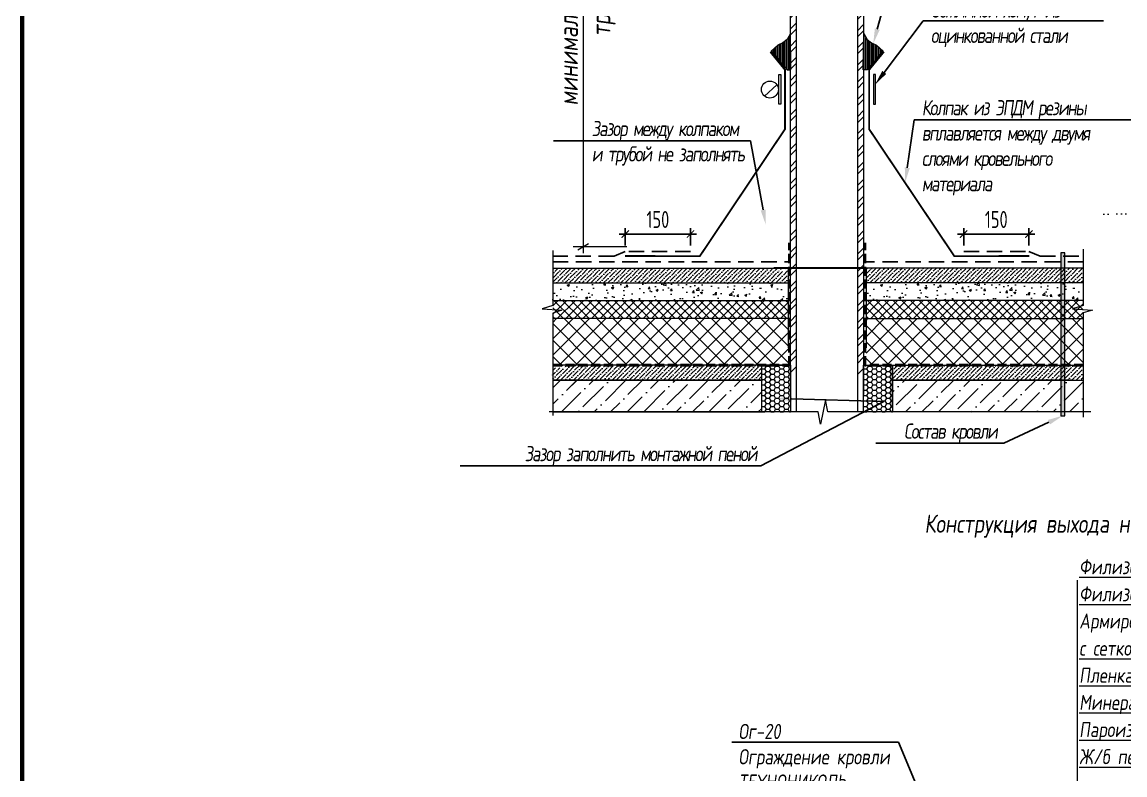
# Model space of a CAD drawing. Header units: millimetres. Extents: x -136099598 to 11807193, y 0 to 779331.
# Drawn here: x 718507 to 727574, y 359149 to 365344 of the extents above; entities that cross this region are included whole.
import ezdxf
from ezdxf import colors
from ezdxf.entities.mleader import LeaderData, LeaderLine
from ezdxf.math import Vec2, Vec3

# ---------------------------------------------------------------- set-up
doc = ezdxf.new("R2010")
doc.units = ezdxf.units.MM
doc.header["$MEASUREMENT"] = 0
doc.linetypes.add('DASHED', pattern=[19.05, 12.7, -6.35])
doc.linetypes.add('ГОСТ 2.303 4', pattern=[7, 5, -2, 0])
doc.layers.get('0').update_dxf_attribs({"color": 250, "lineweight": 9})
doc.layers.get('Defpoints').update_dxf_attribs({"color": 8})
for name, color, linetype, lineweight in [('АР_Выноски', 250, 'Continuous', 9), ('АР_Лестницы ограждения', 86, 'Continuous', 13), ('АР_Тонкие', 250, 'Continuous', 5), ('АР_Штриховка', 253, 'Continuous', 13), ('Штриховка', 7, 'Continuous', 5)]:
    doc.layers.add(name, color=color, linetype=linetype, lineweight=lineweight)
doc.layers.add('АР_Кровельный аэратор', color=250, linetype='Continuous')
doc.styles.add('ISOCPEUR', font='isocpeur.ttf', dxfattribs={"width": 0.7})
doc.styles.add('Архитект', font='isocpeur.ttf', dxfattribs={"width": 0.8, "oblique": 8})
doc.styles.add('Архитектурный размер', font='isocpeur.ttf', dxfattribs={"width": 0.8, "oblique": 8})
doc.dimstyles.new('R_50', dxfattribs={"dimtxt": 140, "dimasz": 60, "dimexe": 50, "dimexo": 50, "dimgap": 50, "dimtad": 1, "dimdec": 0, "dimrnd": 5, "dimzin": 0, "dimdsep": 46, "dimtxsty": 'ISOCPEUR', "dimblk": 'ARCHTICK', "dimcen": 50, "dimdle": 50, "dimclrd": 256, "dimclre": 256, "dimclrt": 256, "dimadec": 0, "dimazin": 0, "dimtfac": 2, "dimtdec": 0, "dimtofl": 0, "dimtmove": 1, "dimatfit": 3, "dimfxl": 1, "dimtvp": 3, "dimtfill": 1, "dimtolj": 1, "dimtzin": 0, "dimarcsym": 0})
pattern_1 = [(45, (-85964.2, 145118.85), (50.513941, 185.217782), [238.125, -47.625, 0, -47.625])]
pattern_2 = [(45, (-85964.2, 145118.85), (-67.351921, 67.351921), []), (135, (-85964.2, 145118.85), (-67.351921, -67.351921), [])]
pattern_3 = [(0, (800826.157, 348522.05), (38.1, 21.99704), [25.4, -50.8]), (120, (800826.157, 348522.05), (-38.0999954, 21.997048), [25.4, -50.8]), (60, (800826.157, 348522.05), (4.6e-06, 43.994088), [-50.8, 25.4])]
pattern_4 = [(45, (-294418.216, -615873.624), (13.2501655, 48.5839401), [62.4618791, -13.4917659, 0, -13.4917659])]

# ---------------------------------------------------------------- blocks, each defined once
blk = doc.blocks.new('*X1333')
at = {"color": 0}
for p, q in [((13.438, 32.565), (13.438, 33.772)), ((13, 32.956), (13, 33.38)), ((13.062, 32.883), (13.062, 33.417)), ((13.125, 32.81), (13.125, 33.445)), ((13.188, 32.737), (13.188, 33.473)), ((13.25, 32.663), (13.25, 33.52)), ((13.312, 32.59), (13.312, 33.566)), ((13.375, 32.565), (13.375, 33.658)), ((12.812, 33.176), (12.812, 33.208)), ((12.875, 33.103), (12.875, 33.265)), ((12.938, 33.03), (12.938, 33.323))]:
    blk.add_line(p, q, dxfattribs=at)
blk = doc.blocks.new('*X1332')
at = {"color": 0}
for p, q in [((14.385, 35.142), (14.635, 35.392)), ((14.385, 34.892), (14.635, 35.142)), ((14.385, 34.434), (14.635, 34.684)), ((14.385, 34.184), (14.635, 34.434)), ((14.385, 33.727), (14.635, 33.977)), ((14.385, 33.477), (14.635, 33.727)), ((14.385, 33.02), (14.635, 33.27)), ((14.385, 32.77), (14.635, 33.02)), ((14.385, 32.313), (14.635, 32.563)), ((14.385, 32.063), (14.635, 32.313)), ((14.385, 31.606), (14.635, 31.856)), ((14.385, 31.356), (14.635, 31.606)), ((14.385, 30.899), (14.635, 31.149)), ((14.385, 30.649), (14.635, 30.899)), ((14.385, 30.192), (14.635, 30.442)), ((14.385, 29.942), (14.635, 30.192)), ((14.385, 29.485), (14.635, 29.735)), ((14.385, 29.235), (14.635, 29.485)), ((14.385, 28.778), (14.635, 29.028)), ((14.385, 28.528), (14.635, 28.778)), ((14.385, 28.07), (14.635, 28.32)), ((14.385, 27.82), (14.635, 28.07)), ((14.385, 27.363), (14.635, 27.613)), ((14.385, 27.113), (14.635, 27.363)), ((14.385, 26.656), (14.635, 26.906)), ((14.385, 26.406), (14.635, 26.656)), ((14.385, 25.949), (14.635, 26.199)), ((14.385, 25.699), (14.635, 25.949)), ((14.385, 25.242), (14.635, 25.492)), ((14.385, 24.992), (14.635, 25.242)), ((14.385, 24.535), (14.635, 24.785)), ((14.385, 24.285), (14.635, 24.535)), ((14.385, 23.828), (14.635, 24.078)), ((14.385, 23.578), (14.635, 23.828)), ((14.385, 23.121), (14.635, 23.371)), ((14.385, 22.871), (14.635, 23.121)), ((14.385, 22.414), (14.635, 22.664)), ((14.385, 22.164), (14.635, 22.414)), ((14.385, 21.707), (14.635, 21.957)), ((14.385, 21.457), (14.635, 21.707)), ((14.385, 20.999), (14.635, 21.249)), ((14.385, 20.749), (14.635, 20.999)), ((14.385, 20.292), (14.635, 20.542)), ((14.385, 20.042), (14.635, 20.292)), ((14.385, 19.585), (14.635, 19.835)), ((14.385, 19.335), (14.635, 19.585)), ((14.385, 18.878), (14.635, 19.128)), ((14.385, 18.628), (14.635, 18.878)), ((14.385, 18.171), (14.635, 18.421)), ((14.385, 17.921), (14.635, 18.171)), ((14.385, 17.464), (14.635, 17.714)), ((14.385, 17.214), (14.635, 17.464)), ((14.385, 16.757), (14.635, 17.007)), ((14.385, 16.507), (14.635, 16.757)), ((14.385, 16.05), (14.635, 16.3)), ((14.385, 15.8), (14.635, 16.05)), ((14.385, 15.343), (14.635, 15.593))]:
    blk.add_line(p, q, dxfattribs=at)
blk = doc.blocks.new('*X1331')
at = {"color": 0}
for p, q in [((11.635, 35.22), (11.885, 35.47)), ((11.635, 34.97), (11.885, 35.22)), ((11.635, 34.513), (11.885, 34.763)), ((11.635, 34.263), (11.885, 34.513)), ((11.635, 33.806), (11.885, 34.056)), ((11.635, 33.556), (11.885, 33.806)), ((11.635, 33.099), (11.885, 33.349)), ((11.635, 32.849), (11.885, 33.099)), ((11.635, 32.392), (11.885, 32.642)), ((11.635, 32.142), (11.885, 32.392)), ((11.635, 31.684), (11.885, 31.934)), ((11.635, 31.434), (11.885, 31.684)), ((11.635, 30.977), (11.885, 31.227)), ((11.635, 30.727), (11.885, 30.977)), ((11.635, 30.27), (11.885, 30.52)), ((11.635, 30.02), (11.885, 30.27)), ((11.635, 29.563), (11.885, 29.813)), ((11.635, 29.313), (11.885, 29.563)), ((11.635, 28.856), (11.885, 29.106)), ((11.635, 28.606), (11.885, 28.856)), ((11.635, 28.149), (11.885, 28.399)), ((11.635, 27.899), (11.885, 28.149)), ((11.635, 27.442), (11.885, 27.692)), ((11.635, 27.192), (11.885, 27.442)), ((11.635, 26.735), (11.885, 26.985)), ((11.635, 26.485), (11.885, 26.735)), ((11.635, 26.028), (11.885, 26.278)), ((11.635, 25.778), (11.885, 26.028)), ((11.635, 25.32), (11.885, 25.57)), ((11.635, 25.07), (11.885, 25.32)), ((11.635, 24.613), (11.885, 24.863)), ((11.635, 24.363), (11.885, 24.613)), ((11.635, 23.906), (11.885, 24.156)), ((11.635, 23.656), (11.885, 23.906)), ((11.635, 23.199), (11.885, 23.449)), ((11.635, 22.949), (11.885, 23.199)), ((11.635, 22.492), (11.885, 22.742)), ((11.635, 22.242), (11.885, 22.492)), ((11.635, 21.785), (11.885, 22.035)), ((11.635, 21.535), (11.885, 21.785)), ((11.635, 21.078), (11.885, 21.328)), ((11.635, 20.828), (11.885, 21.078)), ((11.635, 20.371), (11.885, 20.621)), ((11.635, 20.121), (11.885, 20.371)), ((11.635, 19.664), (11.885, 19.914)), ((11.635, 19.414), (11.885, 19.664)), ((11.635, 18.957), (11.885, 19.207)), ((11.635, 18.707), (11.885, 18.957)), ((11.635, 18.249), (11.885, 18.499)), ((11.635, 17.999), (11.885, 18.249)), ((11.635, 17.542), (11.885, 17.792)), ((11.635, 17.292), (11.885, 17.542)), ((11.635, 16.835), (11.885, 17.085)), ((11.635, 16.585), (11.885, 16.835)), ((11.635, 16.128), (11.885, 16.378)), ((11.635, 15.878), (11.885, 16.128)), ((11.635, 15.421), (11.885, 15.671))]:
    blk.add_line(p, q, dxfattribs=at)
blk = doc.blocks.new('_ArchTick')
at = {"color": 0, "linetype": 'ByBlock', "const_width": 0.15}
blk.add_lwpolyline([(-0.5, -0.5), (0.5, 0.5)], dxfattribs=at)
blk = doc.blocks.new('*D1339')
at = {"layer": 'Defpoints', "color": 0, "transparency": 16777216}
for p in [(726784.2, 363599.5), (726248.2, 363456.5), (726784.2, 363456.5)]:
    blk.add_point(p, dxfattribs=at)
at = {"layer": 'АР_Кровельный аэратор', "lineweight": -2, "transparency": 16777216}
for p, q in [((726198.2, 363599.5), (726834.2, 363599.5)), ((726248.2, 363506.5), (726248.2, 363649.5)), ((726784.2, 363506.5), (726784.2, 363649.5))]:
    blk.add_line(p, q, dxfattribs=at)
at = {"layer": 'АР_Кровельный аэратор', "lineweight": -2, "transparency": 16777216, "xscale": 60, "yscale": 60, "zscale": 60, "rotation": 180}
blk.add_blockref('_ArchTick', (726248.2, 363599.5), dxfattribs=at)
at = {"layer": 'АР_Кровельный аэратор', "lineweight": -2, "transparency": 16777216, "xscale": 60, "yscale": 60, "zscale": 60}
blk.add_blockref('_ArchTick', (726784.2, 363599.5), dxfattribs=at)
at = {"layer": 'АР_Кровельный аэратор', "lineweight": 15, "transparency": 16777216, "insert": (726516.2, 363719.5), "char_height": 140, "attachment_point": 5, "style": 'ISOCPEUR', "bg_fill": 3, "box_fill_scale": 1.25, "bg_fill_color": 256, "bg_fill_true_color": 13158600, "bg_fill_transparency": 0}
blk.add_mtext('\\A1;150', dxfattribs=at)
blk = doc.blocks.new('*D1341')
at = {"layer": 'Defpoints', "color": 0, "transparency": 16777216}
for p in [(723466.1, 363599.5), (723466.1, 363456.5), (724002.1, 363456.5)]:
    blk.add_point(p, dxfattribs=at)
at = {"layer": 'АР_Кровельный аэратор', "lineweight": -2, "transparency": 16777216}
for p, q in [((724052.1, 363599.5), (723416.1, 363599.5)), ((723466.1, 363506.5), (723466.1, 363649.5)), ((724002.1, 363506.5), (724002.1, 363649.5))]:
    blk.add_line(p, q, dxfattribs=at)
at = {"layer": 'АР_Кровельный аэратор', "lineweight": -2, "transparency": 16777216, "xscale": 60, "yscale": 60, "zscale": 60, "rotation": 180}
blk.add_blockref('_ArchTick', (723466.1, 363599.5), dxfattribs=at)
at = {"layer": 'АР_Кровельный аэратор', "lineweight": -2, "transparency": 16777216, "xscale": 60, "yscale": 60, "zscale": 60}
blk.add_blockref('_ArchTick', (724002.1, 363599.5), dxfattribs=at)
at = {"layer": 'АР_Кровельный аэратор', "lineweight": 15, "transparency": 16777216, "insert": (723734.1, 363719.5), "char_height": 140, "attachment_point": 5, "style": 'ISOCPEUR', "bg_fill": 3, "box_fill_scale": 1.25, "bg_fill_color": 256, "bg_fill_true_color": 13158600, "bg_fill_transparency": 0}
blk.add_mtext('\\A1;150', dxfattribs=at)

msp = doc.modelspace()

# ---------------------------------------------------------------- hatches: boundary and pattern name
at = {"layer": 'АР_Кровельный аэратор', "lineweight": 15}
h = msp.add_hatch(color=256, dxfattribs=at)
h.dxf.hatch_style = 1
h.paths.add_polyline_path([(727080.775, 362105.035), (727080.775, 363443.956), (727046.389, 363443.956), (727046.389, 362105.035)])
h = msp.add_hatch(dxfattribs=at)
h.set_pattern_fill('ANSI37', color=256, scale=30, style=0)
h.set_pattern_definition(pattern_2)
h.paths.add_polyline_path([(722870.036, 362904.407), (723708.227, 362904.407), (723623.552, 362521.285), (722870.036, 362521.285)])
h.paths.add_polyline_path([(723708.227, 362904.407), (723866.325, 362904.407), (723755.659, 362521.285), (723623.552, 362521.285)])
h.paths.add_polyline_path([(723866.325, 362904.407), (724804.958, 362904.407), (724804.958, 362521.285), (723755.659, 362521.285)])
h = msp.add_hatch(dxfattribs=at)
h.set_pattern_fill('ANSI37', color=256, scale=30, style=0)
h.set_pattern_definition(pattern_2)
h.paths.add_polyline_path([(727230.857, 362904.407), (726542.111, 362904.407), (726626.786, 362521.285), (727230.857, 362521.285)])
h.paths.add_polyline_path([(726542.111, 362904.407), (726384.013, 362904.407), (726494.679, 362521.285), (726626.786, 362521.285)])
h.paths.add_polyline_path([(726384.013, 362904.407), (725445.669, 362904.407), (725445.669, 362521.285), (726494.679, 362521.285)])
h = msp.add_hatch(dxfattribs=at)
h.set_pattern_fill('HONEY', color=256, scale=8, style=0)
h.set_pattern_definition(pattern_3)
h.paths.add_polyline_path([(724587.882, 362521.285), (724587.882, 362136.282), (724825.169, 362136.282), (724825.169, 362521.285)])
h = msp.add_hatch(dxfattribs=at)
h.set_pattern_fill('HONEY', color=256, scale=8, style=0)
h.set_pattern_definition(pattern_3)
h.paths.add_polyline_path([(725662.391, 362136.282), (725662.391, 362521.285), (725441.525, 362521.285), (725425.169, 362521.285), (725425.169, 362136.282)])
h = msp.add_hatch(dxfattribs=at)
h.set_pattern_fill('ANSI36', color=256, scale=30, style=0)
h.set_pattern_definition(pattern_1)
h.paths.add_polyline_path([(726653.897, 362398.617), (726751.319, 362136.282), (727230.857, 362136.282), (727230.857, 362398.617)])
h.paths.add_polyline_path([(726653.897, 362398.617), (726530.111, 362398.617), (726657.435, 362136.282), (726751.319, 362136.282)])
h.paths.add_polyline_path([(726530.111, 362398.617), (726363.937, 362398.617), (726526.327, 362136.282), (726657.435, 362136.282)])
h.paths.add_polyline_path([(726363.937, 362398.617), (726165.044, 362398.617), (726358.954, 362136.282), (726526.327, 362136.282)])
h.paths.add_polyline_path([(726165.044, 362398.617), (725662.456, 362398.617), (725662.456, 362136.282), (726358.954, 362136.282)])
h.paths.add_polyline_path([(724587.882, 362136.282), (724587.882, 362398.617), (722870.036, 362398.617), (722870.036, 362136.282)])
h = msp.add_hatch(dxfattribs=at)
h.set_pattern_fill('ANSI36', color=256, scale=30, style=0)
h.set_pattern_definition(pattern_1)
h.paths.add_polyline_path([(724587.882, 362398.221), (722870.036, 362398.221), (722870.036, 362136.282), (724587.882, 362136.282)])
at = {"layer": 'АР_Штриховка'}
h = msp.add_hatch(dxfattribs=at)
h.set_pattern_fill('AR-CONC', color=256)
h.set_pattern_definition([(50, (-65053.41, -8831.45), (182.18467, -15.939086), [19.05, -209.55]), (355, (-65053.41, -8831.45), (-35.24342, 191.056845), [15.24, -167.640584]), (100.451445, (-65038.23, -8832.78), (146.941247, 175.117752), [16.19001, -178.090245]), (46.1842, (-65053.4, -8780.65), (271.07904, -42.04233), [28.575, -314.325]), (96.635558, (-65030.82, -8784.15), (237.404134, 247.426125), [24.28502, -267.13561]), (351.18415, (-65053.4, -8780.65), (237.40413, 247.426125), [22.85997, -251.45973]), (21, (-65028.01, -8793.35), (151.61439, -102.265198), [19.05, -209.55]), (326, (-65028.01, -8793.35), (61.80203, 184.187966), [15.24, -167.64]), (71.451445, (-65015.38, -8801.87), (213.41642, 81.92277), [16.19001, -178.089938]), (37.5, (-65053.41, -8831.45), (3.0886033, 84.555039), [0, -165.608, 0, -170.18, 0, -168.275]), (7.5, (-65053.41, -8831.45), (66.8196625, 100.180575), [0, -97.028, 0, -161.798, 0, -64.135]), (327.5, (-65110.05, -8831.45), (135.590595, -5.728744), [0, -63.5, 0, -198.12, 0, -262.89]), (317.5, (-65135.45, -8831.45), (148.129181, 25.426491), [0, -82.55, 0, -131.572, 0, -186.69])])
h.paths.add_polyline_path([(722870.036, 363197.075), (722870.036, 363054.407), (724804.958, 363054.407), (724804.958, 363197.075)])
h = msp.add_hatch(dxfattribs=at)
h.set_pattern_fill('AR-CONC', color=256)
h.set_pattern_definition([(50, (-62477.78, -8831.45), (182.18467, -15.939086), [19.05, -209.55]), (355, (-62477.78, -8831.45), (-35.24342, 191.056845), [15.24, -167.640584]), (100.451445, (-62462.6, -8832.78), (146.941247, 175.117752), [16.19001, -178.090245]), (46.1842, (-62477.78, -8780.65), (271.07904, -42.04233), [28.575, -314.325]), (96.635558, (-62455.2, -8784.15), (237.404134, 247.426125), [24.28502, -267.13561]), (351.18415, (-62477.78, -8780.65), (237.40413, 247.426125), [22.85997, -251.45973]), (21, (-62452.38, -8793.35), (151.61439, -102.265198), [19.05, -209.55]), (326, (-62452.38, -8793.35), (61.80203, 184.187966), [15.24, -167.64]), (71.451445, (-62439.74, -8801.87), (213.41642, 81.92277), [16.19001, -178.089938]), (37.5, (-62477.78, -8831.45), (3.0886033, 84.555039), [0, -165.608, 0, -170.18, 0, -168.275]), (7.5, (-62477.78, -8831.45), (66.8196625, 100.180575), [0, -97.028, 0, -161.798, 0, -64.135]), (327.5, (-62534.42, -8831.45), (135.590595, -5.728744), [0, -63.5, 0, -198.12, 0, -262.89]), (317.5, (-62559.82, -8831.45), (148.129181, 25.426491), [0, -82.55, 0, -131.572, 0, -186.69])])
h.paths.add_polyline_path([(725445.669, 363197.075), (725445.669, 363054.407), (727230.857, 363054.407), (727230.857, 363197.075)])
at = {"layer": 'Штриховка', "ltscale": 50}
h = msp.add_hatch(dxfattribs=at)
h.set_pattern_fill('БЕТОН И ИЗДЕЛИЯ ИЗ НЕГО', color=256, scale=9.993901, pattern_type=2)
h.set_pattern_definition([(45, (-292555.181, -614568.79), (13.2501655, 48.5839401), [62.4618791, -13.4917659, 0, -13.4917659])])
edge = h.paths.add_edge_path()
edge.add_line((729206.592, 363793.339), (727379.499, 363763.827))
edge.add_line((729384.049, 363796.164), (729206.592, 363793.339))
edge.add_line((729384.049, 363796.164), (729402.835, 363783.404))
edge.add_line((729402.835, 363783.404), (729486.247, 363783.404))
edge.add_line((729486.247, 363783.404), (729507.319, 363798.18))
edge.add_line((729810.479, 363803.392), (729507.319, 363798.18))
edge.add_line((729826.1, 363708.743), (729810.479, 363803.392))
edge.add_line((728335.717, 363779.025), (728335.717, 363689.572))
edge.add_line((728335.717, 363679.086), (729820.043, 363703.453))
edge.add_line((729826.1, 363703.453), (729826.1, 363803.392))
h.paths.add_polyline_path([(729402.835, 363783.404), (729486.247, 363783.404), (729507.319, 363798.18), (729486.338, 363797.837), (729406.408, 363796.53), (729384.049, 363796.164)], flags=17)
h = msp.add_hatch(dxfattribs=at)
h.set_pattern_fill('БЕТОН И ИЗДЕЛИЯ ИЗ НЕГО', color=256, scale=9.993901, pattern_type=2)
h.set_pattern_definition([(45, (-297067.028, -615075.166), (13.2501655, 48.5839401), [62.4618791, -13.4917659, 0, -13.4917659])])
edge = h.paths.add_edge_path()
edge.add_line((724797.986, 363202.366), (724803.818, 363297.014))
edge.add_line((724803.818, 363297.014), (724571.145, 363297.014))
edge.add_line((724731.975, 363295.604), (724731.003, 363297.014))
edge.add_line((724690.255, 363295.241), (724580.85, 363297.014))
edge.add_line((724731.489, 363295.09), (724731.489, 363296.22))
edge.add_line((724582.044, 363277.026), (724572.116, 363277.026))
edge.add_line((724804.958, 363319.743), (722870.114, 363319.743))
edge.add_line((722869.408, 363319.743), (722869.408, 363197.075))
edge.add_line((722864.201, 363197.075), (724803.964, 363197.075))
edge.add_line((724804.958, 363197.075), (724804.958, 363297.014))
h.paths.add_polyline_path([(724731.489, 363296.22), (724731.975, 363295.604), (724731.003, 363297.014), (724566.288, 363297.014), (724578.354, 363297.014), (724731.489, 363295.09)], flags=17)
h = msp.add_hatch(dxfattribs=at)
h.set_pattern_fill('БЕТОН И ИЗДЕЛИЯ ИЗ НЕГО', color=256, scale=9.993901, pattern_type=2)
h.set_pattern_definition([(45, (-294418.216, -615075.166), (13.2501655, 48.5839401), [62.4618791, -13.4917659, 0, -13.4917659])])
edge = h.paths.add_edge_path()
edge.add_line((727230.857, 363202.366), (727221.9, 363297.014))
edge.add_line((727221.9, 363297.014), (727219.957, 363297.014))
edge.add_line((727220.929, 363277.026), (727219.957, 363297.014))
edge.add_line((727230.857, 363277.026), (727220.929, 363277.026))
edge.add_line((727230.857, 363295.09), (727230.857, 363277.026))
edge.add_line((727230.857, 363295.09), (727229.663, 363297.014))
edge.add_line((727229.663, 363319.743), (725450.114, 363319.743))
edge.add_line((725445.669, 363319.743), (725445.669, 363197.075))
edge.add_line((725449.843, 363197.075), (727208.302, 363197.075))
edge.add_line((727230.857, 363197.075), (727230.857, 363297.014))
h.paths.add_polyline_path([(727230.857, 363277.026), (727220.929, 363277.026), (727219.957, 363297.014), (727215.101, 363297.014), (727227.166, 363297.014), (727230.857, 363295.09)], flags=17)
at = {"layer": 'Штриховка', "ltscale": 10}
h = msp.add_hatch(dxfattribs=at)
h.set_pattern_fill('НЕМЕТАЛЛИЧЕСКИЕ МАТЕРИАЛЫ', color=256, scale=19.987801, pattern_type=2)
h.set_pattern_definition([(45, (926454.35, 242442.49), (-35.333775, 35.333775), []), (135, (926454.35, 242442.49), (-35.333775, -35.333775), [])])
edge = h.paths.add_edge_path(flags=16)
edge.add_line((724460.359, 363054.407), (722886.14, 363054.407))
edge = h.paths.add_edge_path(flags=16)
edge.add_line((722875.481, 362954.407), (722888.85, 362954.407))
edge.add_line((722921.352, 362954.407), (722875.481, 362954.407))
edge.add_line((722921.352, 362954.407), (722870.036, 362954.407))
edge.add_line((722888.85, 362954.407), (722870.036, 362954.407))
h.paths.add_polyline_path([(723242.792, 362904.407), (722881.978, 362904.407), (722878.911, 362904.407)], flags=17)
edge = h.paths.add_edge_path()
edge.add_line((722862.353, 362954.407), (722877.72, 362954.407))
edge.add_line((722881.978, 362904.407), (722878.911, 362954.407))
edge.add_line((722880.166, 362954.407), (722878.911, 362954.407))
edge.add_line((722880.166, 362954.407), (722873.153, 362954.407))
edge.add_line((722873.153, 362954.407), (722882.5, 362954.407))
edge.add_line((722875.481, 362954.407), (722882.5, 362954.407))
edge.add_line((722875.481, 362954.407), (722888.85, 362954.407))
edge = h.paths.add_edge_path(flags=16)
edge.add_line((722886.14, 363054.407), (724460.359, 363054.407))
h.paths.add_polyline_path([(722870.036, 363054.407), (722870.036, 362904.407), (724804.958, 362904.407), (724804.958, 363054.407)])
h = msp.add_hatch(dxfattribs=at)
h.set_pattern_fill('НЕМЕТАЛЛИЧЕСКИЕ МАТЕРИАЛЫ', color=256, scale=19.987801, pattern_type=2)
h.set_pattern_definition([(45, (929103.16, 242442.49), (-35.333775, 35.333775), []), (135, (929103.16, 242442.49), (-35.333775, -35.333775), [])])
edge = h.paths.add_edge_path(flags=16)
edge.add_line((727109.172, 363054.407), (725451.44, 363054.407))
edge = h.paths.add_edge_path(flags=16)
edge.add_line((725524.294, 362954.407), (725537.663, 362954.407))
edge.add_line((725570.164, 362954.407), (725524.294, 362954.407))
edge.add_line((725570.164, 362954.407), (725518.849, 362954.407))
edge.add_line((725537.663, 362954.407), (725518.849, 362954.407))
h.paths.add_polyline_path([(725891.605, 362904.407), (725530.79, 362904.407), (725527.724, 362904.407)], flags=17)
edge = h.paths.add_edge_path(flags=16)
edge.add_line((725511.165, 362954.407), (725526.533, 362954.407))
edge.add_line((725530.79, 362904.407), (725527.724, 362954.407))
edge.add_line((725528.978, 362954.407), (725527.724, 362954.407))
edge.add_line((725528.978, 362954.407), (725521.965, 362954.407))
edge.add_line((725521.965, 362954.407), (725531.312, 362954.407))
edge.add_line((725524.294, 362954.407), (725531.312, 362954.407))
edge.add_line((725524.294, 362954.407), (725537.663, 362954.407))
edge = h.paths.add_edge_path(flags=16)
edge.add_line((725451.44, 363054.407), (727109.172, 363054.407))
h.paths.add_polyline_path([(725445.669, 363054.407), (725445.669, 362904.407), (727230.857, 362904.407), (727230.857, 363054.407)])
h = msp.add_hatch(dxfattribs=at)
h.set_pattern_fill('НЕМЕТАЛЛИЧЕСКИЕ МАТЕРИАЛЫ', color=256, scale=19.987801, pattern_type=2)
h.set_pattern_definition([(45, (931920.03, 242511.185), (-35.333775, 35.333775), []), (135, (931920.03, 242511.185), (-35.333775, -35.333775), [])])
edge = h.paths.add_edge_path(flags=17)
edge.add_line((729926.039, 363123.1), (727379.499, 363123.1))
edge = h.paths.add_edge_path()
edge.add_line((729890.67, 363023.1), (729926.039, 363023.1))
edge.add_line((728387.032, 363023.1), (729926.039, 363023.1))
edge.add_line((728387.032, 363023.1), (727576.837, 363023.1))
edge.add_line((727576.837, 363023.1), (729890.67, 363023.1))
h.paths.add_polyline_path([(728708.473, 363023.1), (729875.302, 363023.1), (727514.325, 363023.1)], flags=17)
edge = h.paths.add_edge_path()
edge.add_line((729875.302, 363023.1), (727514.325, 363023.1))
edge.add_line((729875.302, 363023.1), (729890.67, 363023.1))
edge.add_line((727576.837, 363023.1), (729890.67, 363023.1))
edge.add_line((727576.837, 363023.1), (727870.752, 363023.1))
edge.add_line((728262.885, 363023.1), (727870.752, 363023.1))
edge.add_line((727724.533, 363023.1), (728262.885, 363023.1))
edge.add_line((727724.533, 363023.1), (727514.325, 363023.1))
edge = h.paths.add_edge_path(flags=17)
edge.add_line((727379.499, 363123.1), (729926.039, 363123.1))
h.paths.add_polyline_path([(728335.717, 363123.1), (728335.717, 363023.1), (729926.039, 363023.1), (729926.039, 363123.1)])
at = {"layer": 'Штриховка', "ltscale": 50}
h = msp.add_hatch(dxfattribs=at)
h.set_pattern_fill('БЕТОН И ИЗДЕЛИЯ ИЗ НЕГО', color=256, scale=9.993901, pattern_type=2)
h.set_pattern_definition(pattern_4)
edge = h.paths.add_edge_path()
edge.add_line((722865.558, 362403.908), (722874.515, 362498.556))
edge.add_line((723028.438, 362498.556), (723030.381, 362498.556))
edge.add_line((723029.409, 362478.569), (723030.381, 362498.556))
edge.add_line((723019.481, 362478.569), (723029.409, 362478.569))
edge.add_line((723019.481, 362496.633), (723019.481, 362478.569))
edge.add_line((723019.481, 362496.633), (723020.675, 362498.556))
edge.add_line((722880.93, 362521.285), (724587.882, 362521.285))
edge.add_line((724587.882, 362519.949), (724587.882, 362397.281))
edge.add_line((724825.169, 362398.617), (722875.923, 362398.617))
edge.add_line((722870.036, 362398.617), (722870.036, 362498.556))
h.paths.add_polyline_path([(723019.481, 362478.569), (723029.409, 362478.569), (723030.381, 362498.556), (723035.237, 362498.556), (723023.172, 362498.556), (723019.481, 362496.633)], flags=16)
h = msp.add_hatch(dxfattribs=at)
h.set_pattern_fill('БЕТОН И ИЗДЕЛИЯ ИЗ НЕГО', color=256, scale=9.993901, pattern_type=2)
h.set_pattern_definition(pattern_4)
edge = h.paths.add_edge_path()
edge.add_line((727230.857, 362496.633), (727229.663, 362498.556))
edge.add_line((727230.857, 362496.633), (727230.857, 362478.569))
edge.add_line((727230.857, 362478.569), (727220.929, 362478.569))
edge.add_line((727220.929, 362478.569), (727219.957, 362498.556))
edge.add_line((727221.9, 362498.556), (727219.957, 362498.556))
edge.add_line((727230.857, 362403.908), (727221.9, 362498.556))
edge.add_line((727229.663, 362521.285), (725662.391, 362521.285))
edge.add_line((725662.456, 362521.285), (725662.456, 362398.617))
edge.add_line((725649.627, 362398.617), (727208.302, 362398.617))
edge.add_line((727230.857, 362398.617), (727230.857, 362498.556))
h.paths.add_polyline_path([(727230.857, 362478.569), (727220.929, 362478.569), (727219.957, 362498.556), (727215.101, 362498.556), (727227.166, 362498.556), (727230.857, 362496.633)], flags=17)

# ---------------------------------------------------------------- linework, layer by layer
at = {"ltscale": 100}
msp.add_lwpolyline([(727181.131, 360751.678), (727181.131, 357121.674)], dxfattribs=at)
at = {"layer": 'Defpoints', "color": 3, "lineweight": 100, "ltscale": 100}
msp.add_lwpolyline([(738446.68, 390279.277), (718506.901, 390279.277), (718506.901, 346458.14), (738446.68, 346458.14)], close=True, dxfattribs=at)
at = {"layer": 'АР_Кровельный аэратор', "lineweight": 15}
for p, q in [((723119.227, 366604.801, -0.369), (723119.227, 363442.812, -0.369)), ((724825.169, 362278.95, -0.369), (724825.169, 366519.564, -0.369)), ((724875.169, 362136.282, -0.369), (724875.169, 366519.564, -0.369)), ((725375.169, 366519.564, -0.369), (725375.169, 362136.282, -0.369)), ((725425.169, 366519.564, -0.369), (725425.169, 362278.95, -0.369)), ((724610.707, 364735.251, -0.369), (724712.868, 364828.611, -0.369)), ((723076.815, 363470.7, -0.369), (723163.418, 363520.7, -0.369)), ((723477.654, 363495.125, -0.369), (723038.231, 363495.125, -0.369)), ((722870.036, 363319.743, -0.369), (724804.958, 363319.743, -0.369)), ((724804.958, 363319.743, -0.369), (724804.958, 362663.953, -0.369)), ((725445.669, 363319.743, -0.369), (725445.669, 362663.953, -0.369)), ((727230.857, 363319.743, -0.369), (725445.669, 363319.743, -0.369)), ((722870.036, 363197.075, -0.369), (724804.958, 363197.075, -0.369)), ((727230.857, 363197.075, -0.369), (725445.669, 363197.075, -0.369)), ((727230.857, 363176.591, -0.369), (727230.857, 363169.743, -0.369)), ((722870.036, 363054.407, -0.369), (724804.958, 363054.407, -0.369)), ((727230.857, 363054.407, -0.369), (725445.669, 363054.407, -0.369)), ((724804.958, 362904.407, -0.369), (722870.036, 362904.407, -0.369)), ((725445.669, 362904.407, -0.369), (727230.857, 362904.407, -0.369)), ((724804.958, 362521.285, -0.369), (722870.036, 362521.285, -0.369)), ((724587.882, 362136.282, -0.369), (724587.882, 362521.285, -0.369)), ((725445.669, 362521.285, -0.369), (727230.857, 362521.285, -0.369)), ((725662.456, 362168.552, -0.369), (725662.456, 362521.285, -0.369)), ((722870.036, 362398.617, -0.369), (724587.882, 362398.617, -0.369)), ((724587.882, 362398.617, -0.369), (722870.036, 362398.617, -0.369)), ((723115.345, 362398.617, -0.369), (724587.882, 362398.617, -0.369)), ((725662.456, 362398.617, -0.369), (727230.857, 362398.617, -0.369)), ((725662.456, 362398.617, -0.369), (727230.857, 362398.617, -0.369)), ((727134.993, 362398.617, -0.369), (725662.456, 362398.617, -0.369)), ((722870.036, 362136.282, -0.369), (724587.882, 362136.282, -0.369)), ((727230.857, 362136.282, -0.369), (725662.456, 362136.282, -0.369))]:
    msp.add_line(p, q, dxfattribs=at)
for points, elevation in [([(724823.878, 365249.174), (724796.686, 365199.357), (724760.431, 365172.184), (724719.643, 365154.069), (724665.26, 365104.252), (724796.686, 364950.272), (724828.41, 364950.272)], -0.369), ([(725426.46, 365249.174), (725453.652, 365199.357), (725489.907, 365172.184), (725530.695, 365154.069), (725585.078, 365104.252), (725453.652, 364950.272), (725421.928, 364950.272)], -0.369), ([(724743.657, 364912.944), (724743.657, 364668.128), (724728.356, 364668.128), (724728.356, 364912.944)], -0.369), ([(725506.681, 364912.944), (725506.681, 364668.128), (725521.982, 364668.128), (725521.982, 364912.944)], -0.369), ([(727080.775, 362105.035), (727080.775, 363443.956), (727046.389, 363443.956), (727046.389, 362105.035)], -0.414), ([(724587.882, 362521.285), (724825.169, 362521.285), (724825.169, 362136.282), (724587.882, 362136.282)], -0.369), ([(725425.104, 362521.285), (725662.391, 362521.285), (725662.391, 362136.282), (725425.104, 362136.282)], -0.369)]:
    msp.add_lwpolyline(points, close=True, dxfattribs=dict(at, elevation=elevation))
at = {"layer": 'АР_Кровельный аэратор', "lineweight": 15, "const_width": 15.301, "elevation": -0.369}
for points in [[(724658.43, 365099.056), (724779.043, 364951.557), (724779.043, 364462.444), (724078.894, 363417.796), (723462.654, 363418.803)], [(725591.908, 365099.056), (725471.295, 364951.557), (725471.295, 364462.444), (726171.444, 363417.796), (726787.684, 363418.803)]]:
    msp.add_lwpolyline(points, dxfattribs=at)
at = {"layer": 'АР_Кровельный аэратор', "lineweight": 15, "elevation": -0.369}
for points in [[(722870.036, 363464.736), (722870.036, 363010.737), (722782.947, 362983.6), (722945.822, 362973.754), (722870.036, 362949.917), (722870.036, 362107.515)], [(727230.857, 363475.067), (727230.857, 363011.134), (727143.768, 362983.996), (727306.643, 362974.15), (727230.857, 362950.313), (727230.857, 362092.974)], [(727292.95, 362136.282), (725130.923, 362136.282), (725110.923, 362236.282), (725070.923, 362036.282), (725050.923, 362136.282), (722839.311, 362136.282)]]:
    msp.add_lwpolyline(points, dxfattribs=at)
at = {"layer": 'АР_Кровельный аэратор', "lineweight": 15}
msp.add_circle((724655.457, 364788.859, -0.369), 69.83, dxfattribs=at)
at = {"layer": 'АР_Лестницы ограждения', "color": 254, "lineweight": 35, "ltscale": 100, "true_color": 0xddb3d4}
msp.add_line((725445.669, 363319.743, -0.369), (724688.368, 363319.743, -0.369), dxfattribs=at)
at = {"layer": 'АР_Тонкие', "color": 5, "linetype": 'DASHED', "lineweight": 30, "ltscale": 10, "elevation": -0.369}
for points in [[(724002.129, 363456.5), (723466.126, 363456.5), (723374.09, 363417.075), (722870.036, 363417.075)], [(726248.209, 363456.5), (726784.212, 363456.5), (726876.248, 363417.075), (727230.857, 363417.075)]]:
    msp.add_lwpolyline(points, dxfattribs=at)
at = {"layer": 'АР_Тонкие', "color": 1, "linetype": 'DASHED', "lineweight": 30, "ltscale": 10, "elevation": -0.369}
for points in [[(722870.036, 363369.944), (724804.958, 363369.944)], [(727230.857, 363369.944), (725445.669, 363369.944)]]:
    msp.add_lwpolyline(points, dxfattribs=at)
at = {"layer": 'Штриховка', "color": 6, "linetype": 'ГОСТ 2.303 4', "lineweight": 50, "ltscale": 15, "elevation": -0.369}
for points in [[(722870.036, 362521.285), (724816.204, 362521.285), (724816.204, 363527.292)], [(727230.857, 362521.285), (725434.338, 362521.285), (725434.338, 363527.292)]]:
    msp.add_lwpolyline(points, dxfattribs=at)

# ---------------------------------------------------------------- block references
at = {"layer": 'АР_Кровельный аэратор', "lineweight": 15}
for name, p, xscale, yscale, zscale in [('*X1331', (722498.08, 359375.665, -0.369), 200, 200, 200), ('*X1332', (722498.08, 359375.665, -0.369), 200, 200, 200), ('*X1333', (721532.309, 356977.782, -0.369), 244.8169013988263, 244.8169013988263, 244.8169013988263), ('*X1333', (728718.029, 356977.782, -0.369), -244.8169013988263, 244.8169013988263, 244.8169013988263)]:
    msp.add_blockref(name, p, dxfattribs=dict(at, xscale=xscale, yscale=yscale, zscale=zscale))

# ---------------------------------------------------------------- texts
at = {"layer": 'АР_Выноски', "insert": (727198.02, 360924.435), "char_height": 124, "width": 18833.22634, "attachment_point": 1, "line_spacing_factor": 1.08, "style": 'Архитектурный размер'}
msp.add_mtext('{\\LФилизол В ТКП 5.0                                                - 1 слой\\PФилизол Н ТПП 4.0                                               - 2 слоя\\P}Армированная цементно-песчаная стяжка М150 ^J{\\Lс сеткой %%C5Вр1 шаг 50х50, 1800 кг/м3                        - 50 мм\\PПленка ПВХ (разделительный слой)                              - 1 слой\\PМинераловатные плиты Rockwool Руф БАТТС Н, 115 кг/м3     - 100мм\\PПароизоляция Филизол Н ТПП 4.0                                - 1 слой\\PЖ/б перекрытие по профнастилу                                -120 мм}', dxfattribs=at)
at = {"layer": 'АР_Кровельный аэратор', "lineweight": 15, "insert": (722917.162, 364657.177, -0.369), "char_height": 160, "width": 1912.5, "attachment_point": 1, "rotation": 90, "style": 'Архитект'}
msp.add_mtext('минимальная высота\\P       трубы 500 мм', dxfattribs=at)
at = {"layer": 'АР_Кровельный аэратор', "lineweight": 15, "insert": (725926.291, 361291.672), "char_height": 149.85013, "width": 2565.99198, "attachment_point": 1, "style": 'Архитект'}
msp.add_mtext('Конструкция выхода на кровлю', dxfattribs=at)

# ---------------------------------------------------------------- leaders
at = {"layer": 'АР_Кровельный аэратор', "lineweight": 15}
ml = msp.add_multileader_mtext('Standard', dxfattribs=at)
ml.set_content('{\\T0.85;Промазать полиуритановым \\Pгерметиком}', color=256, style='Архитект')
ml.set_leader_properties()
ml.build(insert=Vec2(0, 0))
ml.multileader.update_dxf_attribs({"text_left_attachment_type": 6, "text_right_attachment_type": 6, "dogleg_length": 50, "arrow_head_size": 125})
ctx = ml.context
ctx.base_point, ctx.char_height, ctx.arrow_head_size, ctx.landing_gap_size, ctx.plane_origin = Vec3(725726.828, 365791.71, -0.369), 125, 125, 12.5, Vec3(728423.239, 364102.012, -0.369)
ctx.left_attachment, ctx.right_attachment = 6, 6
notes = []
notes.append((ctx, [(1, (1, 1, 0), (725676.828, 365791.71, -0.369), (1, 0), 50, [(0, [(725504.808, 365165.567, -0.369)], 0, [])])]))
ctx.mtext.insert, ctx.mtext.flow_direction = Vec3(725739.328, 365954.21, -0.369), 5
ml = msp.add_multileader_mtext('Standard', dxfattribs=at)
ml.set_content('{\\T0.85;Обжимной хомут из \\Pоцинкованной стали}', color=256, style='Архитект')
ml.set_leader_properties()
ml.build(insert=Vec2(0, 0))
ml.multileader.update_dxf_attribs({"text_left_attachment_type": 6, "text_right_attachment_type": 6, "dogleg_length": 50, "arrow_head_size": 125})
ctx = ml.context
ctx.base_point, ctx.char_height, ctx.arrow_head_size, ctx.landing_gap_size, ctx.plane_origin = Vec3(725965.552, 365355.003, -0.369), 125, 125, 12.5, Vec3(728401.515, 363665.305, -0.369)
ctx.left_attachment, ctx.right_attachment = 6, 6
notes.append((ctx, [(1, (1, 1, 0), (725915.552, 365355.003, -0.369), (1, 0), 50, [(0, [(725519.782, 364829.884, -0.369)], 0, [])])]))
ctx.mtext.insert, ctx.mtext.flow_direction = Vec3(725978.052, 365505.003, -0.369), 5
ml = msp.add_multileader_mtext('Standard', dxfattribs=at)
ml.set_content('{\\T0.85;Колпак из ЭПДМ резины \\Pвплавляется между двумя \\Pслоями кровельного \\Pматериала}', color=256, style='Архитект')
ml.set_leader_properties()
ml.build(insert=Vec2(0, 0))
ml.multileader.update_dxf_attribs({"text_left_attachment_type": 6, "text_right_attachment_type": 6, "dogleg_length": 100, "arrow_head_size": 125})
ctx = ml.context
ctx.base_point, ctx.char_height, ctx.arrow_head_size, ctx.landing_gap_size, ctx.plane_origin = Vec3(725891.465, 364539.368, -0.369), 125, 125, 12.5, Vec3(727307.226, 363472.584, -0.369)
ctx.left_attachment, ctx.right_attachment = 6, 6
notes.append((ctx, [(1, (1, 1, 0), (725841.465, 364539.368, -0.369), (1, 0), 50, [(0, [(725766.584, 364021.863, -0.369)], 0, [])])]))
ctx.mtext.insert, ctx.mtext.flow_direction = Vec3(725903.965, 364701.868, -0.369), 5
ml = msp.add_multileader_mtext('Standard', dxfattribs=at)
ml.set_content('{\\T0.85;Зазор между колпаком\\Pи трубой не заполнять}', color=256, style='Архитект')
ml.set_leader_properties()
ml.build(insert=Vec2(0, 0))
ml.multileader.update_dxf_attribs({"text_left_attachment_type": 6, "text_right_attachment_type": 6, "dogleg_length": 50, "arrow_head_size": 125})
ctx = ml.context
ctx.base_point, ctx.char_height, ctx.arrow_head_size, ctx.landing_gap_size, ctx.plane_origin = Vec3(723177.9, 364367.889, -0.369), 125, 125, 12.5, Vec3(724683.249, 362620.298, -0.369)
ctx.left_attachment, ctx.right_attachment = 6, 6
notes.append((ctx, [(0, (1, 1, 0), (724496.832, 364367.889, -0.369), (-1, 0), 50, [(0, [(724621.73, 363675.217, -0.369)], 0, [])])]))
ctx.mtext.insert, ctx.mtext.flow_direction = Vec3(723190.4, 364530.389, -0.369), 5
ml = msp.add_multileader_mtext('Standard', dxfattribs=at)
ml.set_content('{\\T0.85;Зазор заполнить монтажной пеной}', color=256, style='Архитект')
ml.set_leader_properties()
ml.build(insert=Vec2(0, 0))
ml.multileader.update_dxf_attribs({"text_left_attachment_type": 6, "text_right_attachment_type": 6, "dogleg_length": 50, "arrow_head_size": 125})
ctx = ml.context
ctx.base_point, ctx.char_height, ctx.arrow_head_size, ctx.landing_gap_size, ctx.plane_origin = Vec3(722626.617, 361692.824, -0.369), 125, 125, 12.5, Vec3(725716.012, 358252.024, -0.369)
ctx.left_attachment, ctx.right_attachment = 6, 6
notes.append((ctx, [(0, (1, 1, 0), (724581.912, 361692.824, -0.369), (-1, 0), 50, [(1, [(724708.715, 362246.811, -0.369), (725592.423, 362223.052, -0.369)], 0, [])])]))
ctx.mtext.insert, ctx.mtext.flow_direction = Vec3(722639.117, 361855.324, -0.369), 5
ml = msp.add_multileader_mtext('Standard', dxfattribs=at)
ml.set_content('{\\T0.85;Состав кровли}', color=256, style='Архитект')
ml.set_leader_properties()
ml.build(insert=Vec2(0, 0))
ml.multileader.update_dxf_attribs({"text_left_attachment_type": 6, "text_right_attachment_type": 6, "dogleg_length": 50, "arrow_head_size": 125})
ctx = ml.context
ctx.base_point, ctx.char_height, ctx.arrow_head_size, ctx.landing_gap_size, ctx.plane_origin = Vec3(725734.415, 361878.169, -0.369), 125, 125, 12.5, Vec3(725027.312, 359185.305, -0.369)
ctx.left_attachment, ctx.right_attachment, ctx.text_align_type = 6, 6, 2
notes.append((ctx, [(1, (1, 1, 0), (726579.256, 361878.169, -0.369), (-1, 0), 50, [(0, [(727062.667, 362105.035, -0.369)], 0, [])])]))
ctx.mtext.insert, ctx.mtext.alignment, ctx.mtext.flow_direction = Vec3(726516.756, 362040.669, -0.369), 3, 5
ml = msp.add_multileader_mtext('Standard', dxfattribs=at)
ml.set_content('\\pxt10;Ог-20^JОграждение кровли ТЕХНОНИКОЛЬ КО/PRO/PH - 600-2 ', color=256, style='Архитект')
ml.set_leader_properties()
ml.build(insert=Vec2(0, 0))
ml.multileader.update_dxf_attribs({"text_left_attachment_type": 6, "text_right_attachment_type": 6, "dogleg_length": 50, "arrow_head_size": 124.875})
ctx = ml.context
ctx.base_point, ctx.char_height, ctx.arrow_head_size, ctx.landing_gap_size, ctx.plane_origin = Vec3(724384.2, 359419.617), 124.87511, 124.875, 12.488, Vec3(729839.742, 357687.056)
ctx.left_attachment, ctx.right_attachment = 6, 6
notes.append((ctx, [(1, (1, 1, 0), (725713.006, 359419.617), (-1, 0), 49.95, [(0, [(725968.332, 358809.74)], 0, [])])]))
ctx.mtext.insert, ctx.mtext.width, ctx.mtext.defined_height, ctx.mtext.flow_direction = Vec3(724396.688, 359569.467), 1296.63049, 301.807, 5
for ctx, leaders in notes:
    for number, flags, end, landing, length, lines in leaders:
        leader = LeaderData()
        leader.index, (leader.has_last_leader_line, leader.has_dogleg_vector, leader.attachment_direction) = number, flags
        leader.last_leader_point, leader.dogleg_vector, leader.dogleg_length = Vec3(end), Vec3(landing), length
        for number, points, colour, breaks in lines:
            line = LeaderLine()
            line.index, line.vertices, line.color, line.breaks = number, Vec3.list(points), colors.encode_raw_color(colour), breaks
            leader.lines.append(line)
        ctx.leaders.append(leader)

# ---------------------------------------------------------------- next in the draw order: dimensions: what is measured, and where the dimension line sits
dim = msp.add_linear_dim(base=(723466.126, 363599.51, -0.369), p1=(724002.129, 363456.5, -0.369), p2=(723466.126, 363456.5, -0.369), angle=180, text='150', dimstyle='R_50', override={"dimpost": '\\X'}, dxfattribs=at)
dim.commit()
dim.dimension.update_dxf_attribs({"geometry": '*D1341', "text_midpoint": (723734.128, 363719.51, -0.369)})
dim = msp.add_linear_dim(base=(726784.212, 363599.51, -0.369), p1=(726248.209, 363456.5, -0.369), p2=(726784.212, 363456.5, -0.369), text='150', dimstyle='R_50', override={"dimpost": '\\X'}, dxfattribs=at)
dim.commit()
dim.dimension.update_dxf_attribs({"geometry": '*D1339', "text_midpoint": (726516.21, 363719.51, -0.369)})

doc.saveas('drawing.dxf')
